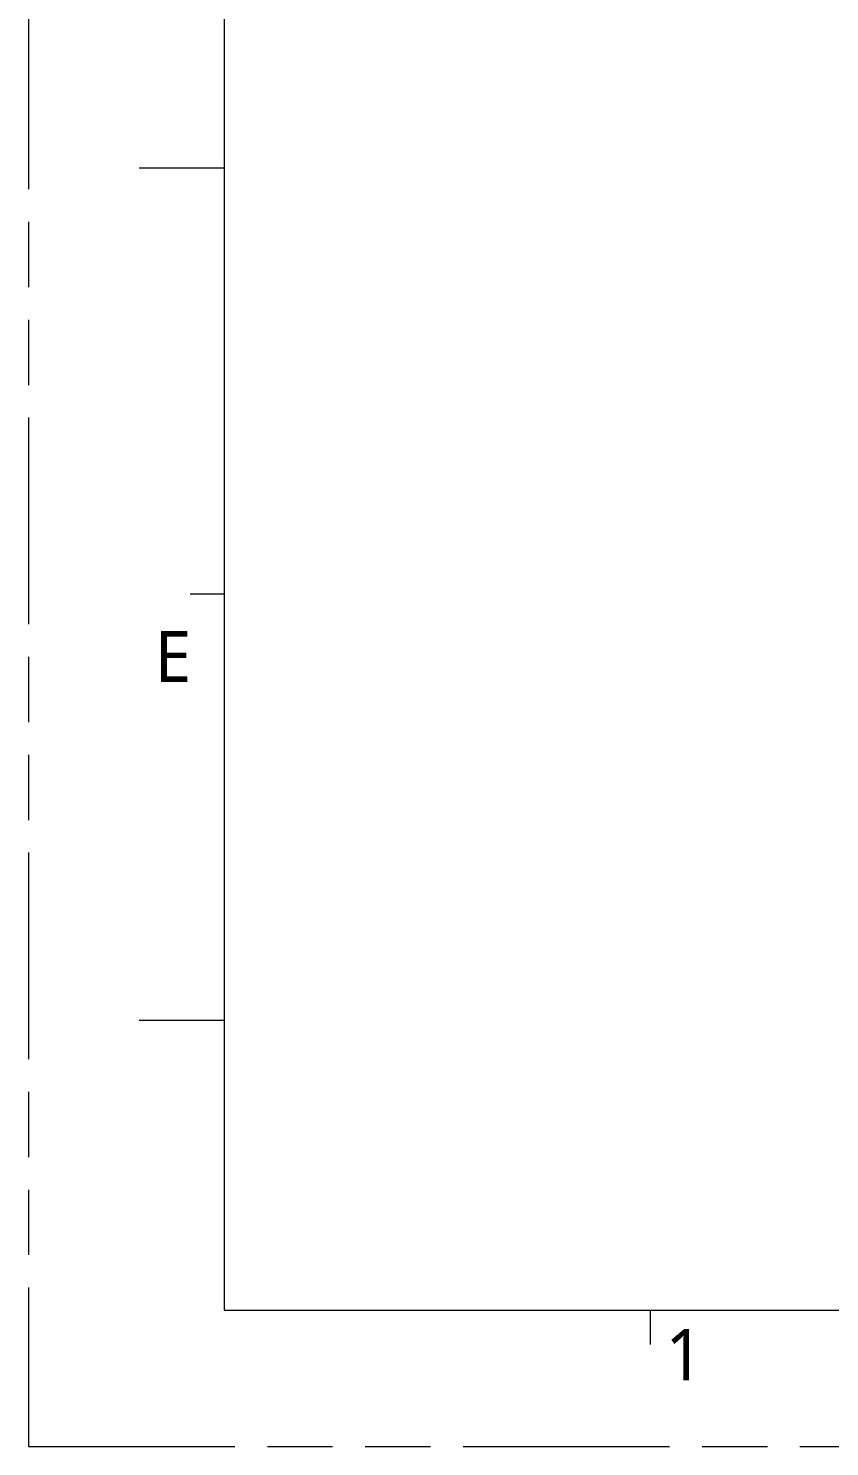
# Model space of a CAD drawing. Extents: x 3103 to 3424, y -52 to 175.
# Drawn here: x 3102.8 to 3139.7, y -52.4 to 12.8 of the extents above; entities that cross this region are included whole.
import ezdxf

# ---------------------------------------------------------------- set-up
doc = ezdxf.new("R2010")
doc.units = 0
doc.linetypes.add('PHANTOM', pattern=[29.5, 9.5, -1.5, 3, -1.5, 3, -1.5, 9.5])
doc.layers.get('0').update_dxf_attribs({"lineweight": 5})
doc.layers.add('0PAPERF', color=2, linetype='PHANTOM', lineweight=5, plot=False)
doc.layers.add('DIM', color=3, linetype='Continuous', lineweight=5)
doc.layers.add('鵬鼎', color=5, linetype='Continuous')
doc.styles.get("Standard").update_dxf_attribs({"font": 'txt.shx'})

msp = doc.modelspace()

# ---------------------------------------------------------------- linework, layer by layer
for p, q in [((3111.833, 163.108), (3111.833, -46.172)), ((3111.833, 6.344), (3107.914, 6.344)), ((3111.833, -13.251), (3110.265, -13.251)), ((3111.833, -32.847), (3107.914, -32.847)), ((3111.833, -46.172), (3414.387, -46.172)), ((3131.428, -46.172), (3131.428, -47.739))]:
    msp.add_line(p, q)
at = {"layer": '0PAPERF'}
for p, q in [((3102.818, 174.87), (3102.818, -52.442)), ((3102.818, -52.442), (3424.266, -52.442))]:
    msp.add_line(p, q, dxfattribs=at)

# ---------------------------------------------------------------- texts
at = {"layer": 'DIM', "color": 0, "insert": (3132.127, -47.035), "char_height": 2.35146, "width": 1.43164, "attachment_point": 1}
msp.add_mtext('{\\fMicrosoft JhengHei|b0|i0|c136|p0;1}', dxfattribs=at)
at = {"layer": '鵬鼎', "color": 0, "insert": (3108.619, -14.934), "char_height": 2.35146, "width": 4.43543, "attachment_point": 1}
msp.add_mtext('{\\fMicrosoft JhengHei|b0|i0|c136|p0;E}', dxfattribs=at)

doc.saveas('drawing.dxf')
